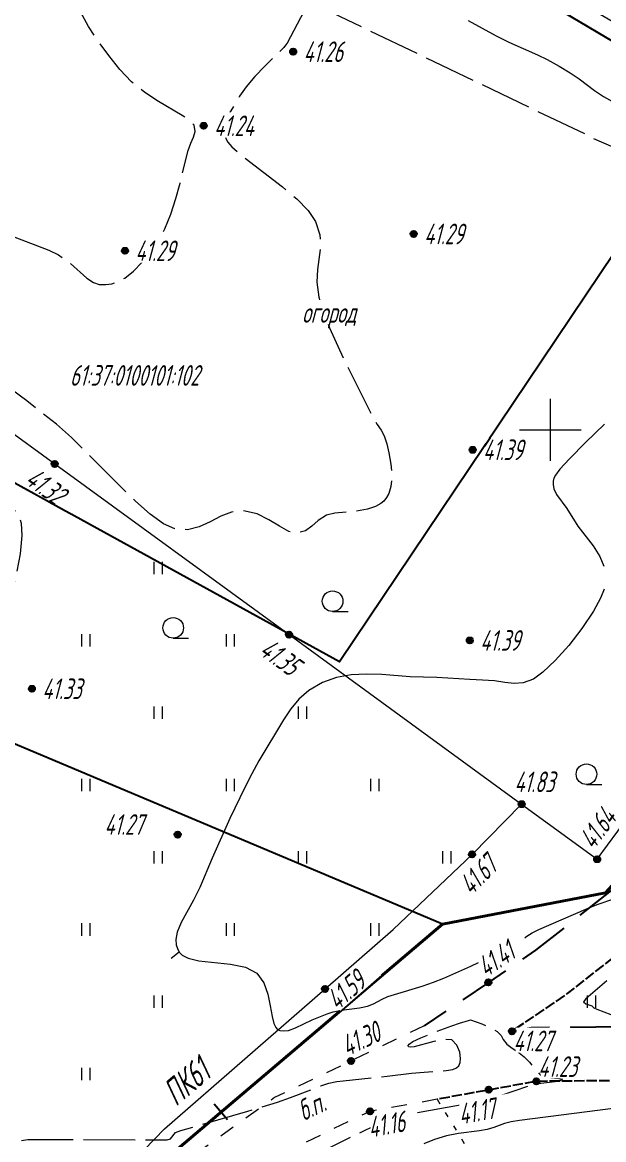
# Model space of a CAD drawing. Extents: x 2208637 to 2213412, y 575334 to 577367.
# Drawn here: x 2211174.4 to 2211202.6, y 576765.6 to 576819.7 of the extents above; entities that cross this region are included whole.
import ezdxf
from ezdxf.enums import TextEntityAlignment as Align

# ---------------------------------------------------------------- set-up
doc = ezdxf.new("R2010")
doc.units = 0
doc.header["$LTSCALE"] = 0.5
for name, pattern in [('2000_366_2', [1.5, 0.5, -1]), ('500_189_3_2', [3, 1.5, -1.5]), ('500_193_1_1', [7, 5, -2]), ('500_193_1_2', [1, 1, 0]), ('500_329_3', [6, 5, -1])]:
    doc.linetypes.add(name, pattern=pattern)
doc.layers.get('0').update_dxf_attribs({"lineweight": 25})
for name, color, linetype, lineweight in [('ИИ_ГОРИЗОНТАЛИ_ОСН', 32, 'Continuous', 15), ('ИИ_ГРАНИЦЫ_ЗЕМЛЕПОЛЬЗОВАТЕЛЕЙ', 7, 'Continuous', 25), ('ИИ_ДОРОГИ_АД', 7, 'Continuous', 25), ('ИИ_КООРДИНАТНАЯ_СЕТКА', 3, 'Continuous', 25), ('ИИ_ОГРАДЫ', 7, 'Continuous', 25), ('ИИ_ОТМЕТКИ', 7, 'Continuous', 25), ('ИИ_ТРАССЫ_КЛС', 5, 'Continuous', 40), ('ИИ_УГОДЬЯ', 7, 'Continuous', 25)]:
    doc.layers.add(name, color=color, linetype=linetype, lineweight=lineweight)
doc.styles.add('D431', font='', dxfattribs={"height": 1})
doc.styles.add('GOST 2.304', font='cs_gost2304.shx', dxfattribs={"width": 0.8, "oblique": 15})
doc.styles.get('D431').set_extended_font_data('D431', italic=True)
doc.linetypes.add('2000_417_2', pattern='A,0,[3,Topography.shx,S=1,R=0,X=0,Y=0],-1.5', length=1.5)
doc.linetypes.add('2000_475_1', pattern='A,3,[1,Topography.shx,S=0.5,R=90,X=0,Y=0],0', length=3)
doc.linetypes.add('2000_485_1', pattern='A,34.5,[1,Topography.shx,S=1.5,R=120,X=0.5,Y=-0.87],-0.01,[1,Topography.shx,S=1.5,R=0,X=-0.25,Y=0.43],0,[3,Topography.shx,S=1,R=0,X=0.5,Y=0],-0.01,[1,Topography.shx,S=1.5,R=60,X=0.5,Y=-0.87],-1,34.5', length=70.02)

# ---------------------------------------------------------------- blocks, each defined once
blk = doc.blocks.new('500_12')
at = {"color": 0, "linetype": 'Continuous', "lineweight": -2, "flags": 128}
for points in [[(0, 3), (0, -3)], [(-3, 0), (3, 0)]]:
    blk.add_lwpolyline(points, dxfattribs=at)
at = {"color": 7, "linetype": 'Continuous', "lineweight": -2, "style": 'D431'}
blk.add_attdef('Вертикальная_подпись', (-0.5, 0.5), '', height=2, rotation=90, dxfattribs=at)
blk.add_attdef('Горизонтальная_подпись', (0.5, 0.5), '', height=2, dxfattribs=at)
blk = doc.blocks.new('500_329_6')
at = {"color": 0, "linetype": 'Continuous', "lineweight": -2}
blk.add_lwpolyline([(0, 0), (1, 0)], dxfattribs=at)
blk = doc.blocks.new('500_401')
at = {"color": 0, "linetype": 'Continuous', "lineweight": -2}
for points in [[(-0.4, 0), (-0.4, 1.2)], [(0.4, 0), (0.4, 1.2)]]:
    blk.add_lwpolyline(points, dxfattribs=at)
blk = doc.blocks.new('500_379')
at = {"color": 0, "linetype": 'Continuous', "lineweight": -2}
blk.add_lwpolyline([(0, -1), (1.5, -1)], dxfattribs=at)
blk.add_circle((0, 0), 1, dxfattribs=at)
blk = doc.blocks.new('500_330_1')
at = {"linetype": 'Continuous', "lineweight": -2}
h = blk.add_hatch(color=0, dxfattribs=at)
h.dxf.hatch_style = 1
edge = h.paths.add_edge_path()
edge.add_arc((0, 0), 0.3, 0, 360)
at = {"color": 0, "linetype": 'Continuous', "lineweight": -2}
blk.add_circle((0, 0), 0.3, dxfattribs=at)
at = {"color": 0, "linetype": 'Continuous', "lineweight": -2, "style": 'GOST 2.304', "flags": 1}
for tag, p in [('Номер', (-1, -1)), ('Номер_рабочей_станции', (-1, -3.5))]:
    blk.add_attdef(tag, text='', height=2, dxfattribs=at).set_placement(p, align=Align.RIGHT)
at = {"color": 0, "linetype": 'Continuous', "lineweight": -2, "style": 'GOST 2.304'}
blk.add_attdef('Высота', (1, -1), '', height=2, dxfattribs=at)
at = {"color": 0, "linetype": 'Continuous', "lineweight": -2, "style": 'GOST 2.304', "flags": 1}
blk.add_attdef('Код', (0, -3.5), '', height=2, dxfattribs=at)
blk = doc.blocks.new('PD7E29FB7921E4EA9B9E6094250D61F')
at = {"color": 0, "linetype": '2000_485_1', "lineweight": -2, "flags": 128}
blk.add_lwpolyline([(2211134.45, 576819.17), (2211144.86, 576833.83), (2211150.75, 576843), (2211154.99, 576846.09), (2211159.93, 576844.44), (2211166.09, 576840.68), (2211208, 576815.87), (2211189.79, 576788.76)], close=True, dxfattribs=at)
at = {"color": 0, "lineweight": -2, "flags": 1}
for tag in ['Адрес (местоположение) участка', 'Дата постановки на учет', 'Тип объекта', 'Статус записи о ЗУ по справочнику', 'Кадастровый номер, обозначение, учетный номер объекта', 'Кадастровый номер квартала', 'Вид разрешенного использования по классификатору', 'Площадь, кв.м', 'Категория земель', 'Вид использования по документу', 'Кадастровая стоимость']:
    blk.add_attdef(tag, (0, 0), '', height=0.2, dxfattribs=at)

msp = doc.modelspace()

# ---------------------------------------------------------------- linework, layer by layer
at = {"layer": 'ИИ_ГОРИЗОНТАЛИ_ОСН', "color": 32, "linetype": '500_329_3', "lineweight": 20, "elevation": 41.25, "flags": 128}
for points in [[(2211169.182, 576812.72), (2211169.69, 576812.159), (2211170.404, 576811.456), (2211171.197, 576810.813), (2211172.022, 576810.281), (2211172.852, 576809.844), (2211173.661, 576809.483), (2211175.7, 576808.693), (2211176.164, 576808.47), (2211176.71, 576808.084), (2211177.533, 576807.334), (2211177.86, 576807.13), (2211178.138, 576807.043), (2211178.461, 576807.027), (2211178.747, 576807.07), (2211179.022, 576807.161), (2211179.375, 576807.347), (2211179.797, 576807.675), (2211180.205, 576808.095), (2211180.604, 576808.593), (2211181, 576809.152), (2211181.322, 576809.734), (2211181.607, 576810.435), (2211181.853, 576811.192), (2211182.06, 576811.942), (2211182.443, 576813.518), (2211182.576, 576813.875), (2211182.708, 576814.169), (2211182.781, 576814.443), (2211182.738, 576814.745), (2211182.553, 576814.955), (2211182.167, 576815.211), (2211181.013, 576815.892), (2211180.353, 576816.333), (2211179.708, 576816.851), (2211179.132, 576817.454), (2211178.604, 576818.123), (2211178.086, 576818.821), (2211177.618, 576819.533), (2211177.234, 576820.241), (2211176.973, 576820.928), (2211176.877, 576821.451), (2211176.883, 576821.822), (2211176.928, 576822.057), (2211177.012, 576822.279), (2211177.142, 576822.484), (2211177.415, 576822.755), (2211177.893, 576823.059), (2211178.608, 576823.359), (2211179.364, 576823.589), (2211180.628, 576823.916), (2211180.948, 576824.051), (2211181.218, 576824.265), (2211181.431, 576824.461), (2211181.584, 576824.683), (2211181.672, 576824.972), (2211181.658, 576825.186), (2211181.572, 576825.421), (2211181.165, 576826.212), (2211181.053, 576826.677), (2211181.145, 576827.091), (2211181.511, 576827.75), (2211181.504, 576828.08), (2211181.269, 576828.334), (2211180.816, 576828.609), (2211180.251, 576828.887), (2211179.189, 576829.36), (2211178.899, 576829.515), (2211178.661, 576829.726), (2211178.491, 576829.919), (2211178.253, 576830.131), (2211178.006, 576830.286), (2211177.425, 576830.578), (2211177.074, 576830.785), (2211176.711, 576831.07), (2211176.495, 576831.271)], [(2211230.237, 576793.471), (2211229.539, 576794.436), (2211229, 576795.255), (2211228.719, 576795.596), (2211228.363, 576795.9), (2211227.885, 576796.175), (2211227.306, 576796.337), (2211226.47, 576796.438), (2211225.479, 576796.491), (2211224.436, 576796.506), (2211223.441, 576796.498), (2211221.766, 576796.451), (2211221.645, 576796.465), (2211221.537, 576796.5), (2211221.345, 576796.863), (2211221.155, 576797.089), (2211220.89, 576797.205), (2211220.159, 576797.399), (2211219.928, 576797.539), (2211219.844, 576797.762), (2211219.868, 576798.299), (2211219.825, 576798.834), (2211219.783, 576799.146), (2211219.7, 576799.504), (2211219.559, 576799.882), (2211218.886, 576801.461), (2211216.987, 576805.766), (2211216.8, 576806.289), (2211216.572, 576807.135), (2211216.393, 576807.518), (2211216.078, 576807.914), (2211215.646, 576808.193), (2211214.783, 576808.63), (2211213.585, 576809.187), (2211212.149, 576809.827), (2211208.952, 576811.204), (2211203.569, 576813.458), (2211202.116, 576814.089), (2211201.998, 576814.167), (2211189.803, 576820.012), (2211189.454, 576820.181), (2211188.897, 576820.49), (2211188.533, 576820.61), (2211188.308, 576820.612), (2211188.154, 576820.4), (2211187.895, 576819.946), (2211187.249, 576818.729), (2211187.168, 576818.619), (2211187.08, 576818.513), (2211186.16, 576817.607), (2211185.686, 576817.107), (2211185.254, 576816.604), (2211184.937, 576816.156), (2211184.443, 576815.318), (2211184.284, 576814.944), (2211184.222, 576814.637), (2211184.223, 576814.392), (2211184.249, 576814.218), (2211184.291, 576814.066), (2211184.368, 576813.934), (2211184.563, 576813.708), (2211184.946, 576813.36), (2211187.024, 576811.759), (2211187.709, 576811.183), (2211188.268, 576810.618), (2211188.627, 576810.084), (2211188.832, 576809.447), (2211188.865, 576808.873), (2211188.717, 576807.76), (2211188.685, 576807.14), (2211188.781, 576806.425), (2211188.988, 576805.753), (2211189.307, 576804.942), (2211189.7, 576804.055), (2211190.127, 576803.152), (2211191.407, 576800.61), (2211191.611, 576800.25), (2211191.796, 576799.978), (2211191.954, 576799.699), (2211192.077, 576799.324), (2211192.18, 576798.882), (2211192.28, 576798.327), (2211192.322, 576797.723), (2211192.273, 576797.247), (2211192.169, 576796.915), (2211192.061, 576796.713), (2211191.931, 576796.548), (2211191.787, 576796.423), (2211191.534, 576796.278), (2211191.142, 576796.151), (2211190.605, 576796.065), (2211189.561, 576795.965), (2211189.159, 576795.862), (2211188.745, 576795.612), (2211188.441, 576795.34), (2211188.141, 576795.112), (2211187.735, 576794.995), (2211187.324, 576795.079), (2211186.873, 576795.328), (2211186.365, 576795.642), (2211185.787, 576795.922), (2211185.123, 576796.069), (2211184.556, 576796.011), (2211184.026, 576795.809), (2211183.508, 576795.546), (2211182.981, 576795.303), (2211182.419, 576795.16), (2211181.801, 576795.198), (2211181.255, 576795.442), (2211180.614, 576795.907), (2211179.9, 576796.538), (2211179.138, 576797.279), (2211177.558, 576798.877), (2211176.788, 576799.625), (2211176.061, 576800.266), (2211174.635, 576801.394), (2211171.742, 576803.524), (2211171.119, 576804.063), (2211170.152, 576805.106), (2211169.701, 576805.514), (2211169.308, 576805.741), (2211168.975, 576805.838), (2211168.598, 576805.86), (2211168.462, 576805.846), (2211168.182, 576805.773), (2211167.749, 576805.568), (2211167.17, 576805.161), (2211166.496, 576804.526), (2211165.937, 576803.872), (2211165.619, 576803.421), (2211165.478, 576803.168), (2211165.439, 576803.056), (2211165.45, 576802.979), (2211165.503, 576802.916), (2211165.641, 576802.855), (2211166.262, 576802.721), (2211166.573, 576802.529), (2211166.754, 576802.235), (2211166.993, 576801.718), (2211167.256, 576801.045), (2211167.511, 576800.282), (2211167.725, 576799.498), (2211167.866, 576798.758), (2211167.9, 576798.131), (2211167.78, 576797.495), (2211167.535, 576796.886), (2211167.236, 576796.334), (2211166.779, 576795.574), (2211166.707, 576795.411), (2211166.694, 576795.333), (2211166.723, 576795.257), (2211166.787, 576795.182), (2211166.921, 576795.109), (2211167.5, 576794.952), (2211168.088, 576794.678), (2211168.443, 576794.556), (2211168.861, 576794.502), (2211169.287, 576794.631), (2211170.843, 576795.383), (2211171.779, 576795.806), (2211172.692, 576796.127), (2211173.341, 576796.245), (2211173.746, 576796.218), (2211173.967, 576796.133), (2211174.06, 576796.068), (2211174.131, 576795.997), (2211174.245, 576795.82), (2211174.353, 576795.471), (2211174.393, 576794.879), (2211174.311, 576793.999), (2211174.129, 576793.041), (2211173.895, 576792.09), (2211173.462, 576790.552), (2211173.36, 576790.134), (2211173.242, 576789.355), (2211172.995, 576788.213), (2211172.808, 576787.062), (2211172.645, 576786.378), (2211172.406, 576785.683), (2211172.065, 576785.021), (2211171.599, 576784.437), (2211171.043, 576783.996), (2211170.254, 576783.518), (2211169.299, 576783.034), (2211168.242, 576782.576), (2211167.151, 576782.176), (2211166.092, 576781.865), (2211165.13, 576781.675), (2211164.474, 576781.631), (2211164.072, 576781.672), (2211163.854, 576781.739), (2211163.762, 576781.784), (2211163.656, 576781.856), (2211163.474, 576782.042), (2211163.27, 576782.413), (2211163.103, 576783.041), (2211163.016, 576783.956), (2211162.999, 576785.772), (2211162.958, 576786.328), (2211162.884, 576786.625), (2211162.805, 576786.751), (2211162.678, 576786.827), (2211162.504, 576786.863), (2211162.207, 576786.837), (2211161.771, 576786.695), (2211161.225, 576786.425), (2211160.755, 576786.162), (2211160.446, 576786.021), (2211160.173, 576785.986), (2211159.951, 576785.983), (2211159.677, 576785.953), (2211157.651, 576785.501), (2211156.617, 576785.237), (2211155.623, 576784.951), (2211154.801, 576784.66), (2211154.282, 576784.385), (2211153.873, 576784.023), (2211153.553, 576783.654), (2211153.324, 576783.259), (2211153.189, 576782.816), (2211153.15, 576782.308), (2211153.286, 576781.809), (2211153.629, 576781.145), (2211154.098, 576780.396), (2211155.462, 576778.409), (2211155.637, 576778.092), (2211155.681, 576777.821), (2211155.644, 576777.369), (2211155.665, 576777.088), (2211155.758, 576776.517), (2211155.848, 576776.28), (2211156.027, 576776.067), (2211156.276, 576775.948), (2211156.683, 576775.854), (2211158.524, 576775.59), (2211159.868, 576775.355), (2211163.557, 576774.8), (2211165.068, 576774.55), (2211166.564, 576774.274), (2211167.95, 576773.974), (2211169.133, 576773.654), (2211169.87, 576773.385), (2211170.27, 576773.178), (2211170.452, 576773.038), (2211170.587, 576772.863), (2211170.698, 576772.644), (2211170.794, 576772.288), (2211170.812, 576771.775), (2211170.71, 576771.096), (2211170.358, 576769.733), (2211170.248, 576769.114), (2211170.275, 576768.581), (2211170.479, 576767.958), (2211170.741, 576767.425), (2211171.043, 576766.971), (2211171.363, 576766.585), (2211171.684, 576766.256), (2211172.047, 576765.93), (2211172.382, 576765.698), (2211172.738, 576765.537), (2211173.162, 576765.427), (2211173.569, 576765.401), (2211173.901, 576765.464), (2211174.241, 576765.558), (2211174.672, 576765.624), (2211175.915, 576765.638), (2211181.435, 576765.611), (2211181.588, 576765.655), (2211181.835, 576765.968), (2211182.095, 576766.06), (2211185.343, 576767), (2211186.787, 576767.437), (2211187.414, 576767.659), (2211188.882, 576768.234), (2211189.267, 576768.352), (2211189.657, 576768.436), (2211189.966, 576768.478), (2211192.1, 576768.698), (2211193.273, 576768.836), (2211193.882, 576768.894), (2211194.959, 576768.966), (2211195.276, 576769.024), (2211195.451, 576769.093), (2211195.563, 576769.192), (2211195.632, 576769.36), (2211195.653, 576769.561), (2211195.612, 576769.853), (2211195.466, 576770.198), (2211195.233, 576770.449), (2211194.882, 576770.486), (2211194.353, 576770.375), (2211193.405, 576770.119), (2211193.205, 576770.099), (2211193.13, 576770.121), (2211193.114, 576770.177), (2211193.164, 576770.249), (2211193.344, 576770.374), (2211193.726, 576770.561), (2211194.313, 576770.798), (2211195.231, 576771.133), (2211195.593, 576771.259), (2211196.04, 576771.388), (2211196.129, 576771.43), (2211196.686, 576771.225), (2211197.118, 576771.041), (2211197.429, 576770.866), (2211197.612, 576770.668), (2211197.724, 576770.469), (2211197.895, 576770.25), (2211198.081, 576770.097), (2211198.499, 576769.83), (2211198.741, 576769.636), (2211198.997, 576769.373), (2211199.543, 576768.729), (2211199.677, 576768.668), (2211199.826, 576768.635), (2211200.422, 576768.589), (2211200.6, 576768.545), (2211200.48, 576768.474), (2211200.23, 576768.417), (2211199.541, 576768.343), (2211199.223, 576768.287), (2211198.919, 576768.2), (2211197.575, 576767.738), (2211197.002, 576767.575), (2211195.633, 576767.293), (2211192.995, 576766.818), (2211192.082, 576766.636), (2211191.881, 576766.544), (2211191.539, 576766.329), (2211189.395, 576765.28), (2211188.668, 576764.895), (2211188.031, 576764.523), (2211187.568, 576764.198), (2211187.167, 576763.815), (2211186.889, 576763.464), (2211186.409, 576762.729), (2211186.058, 576762.281), (2211185.658, 576761.847), (2211183.181, 576759.329), (2211182.656, 576758.766), (2211182.292, 576758.335), (2211181.967, 576757.882), (2211181.708, 576757.48), (2211181.496, 576757.106), (2211181.312, 576756.737), (2211180.913, 576755.857), (2211180.728, 576755.407), (2211180.617, 576755.032), (2211180.615, 576754.765), (2211180.76, 576754.575), (2211180.988, 576754.462), (2211181.256, 576754.305), (2211182.907, 576752.67), (2211183.497, 576752.126), (2211184.065, 576751.653), (2211184.564, 576751.311), (2211185.227, 576751.006), (2211185.903, 576750.791), (2211186.515, 576750.647), (2211187.228, 576750.504), (2211187.478, 576750.358), (2211187.621, 576750.313)]]:
    msp.add_lwpolyline(points, dxfattribs=at)
at = {"layer": 'ИИ_ГОРИЗОНТАЛИ_ОСН', "flags": 128}
for points, elevation in [([(2211196.027, 576819.821), (2211197.383, 576819.074), (2211197.983, 576818.777), (2211199.375, 576818.157), (2211199.856, 576817.923), (2211200.424, 576817.616), (2211200.971, 576817.284), (2211201.402, 576816.988), (2211202.147, 576816.434), (2211202.581, 576816.144), (2211203.134, 576815.825)], 41), ([(2211202.63, 576800.268), (2211201.703, 576799.384), (2211200.925, 576798.6), (2211200.467, 576798.09), (2211200.247, 576797.799), (2211200.169, 576797.656), (2211200.142, 576797.515), (2211200.139, 576797.355), (2211200.18, 576797.137), (2211200.304, 576796.871), (2211200.805, 576796.189), (2211201.343, 576795.331), (2211202.073, 576794.387), (2211202.404, 576793.855), (2211202.596, 576793.396)], 41.5), ([(2211202.605, 576792.275), (2211202.436, 576791.847), (2211202.096, 576791.216), (2211201.536, 576790.38), (2211200.894, 576789.561), (2211200.24, 576788.83), (2211199.645, 576788.262), (2211199.181, 576787.927), (2211198.692, 576787.747), (2211198.248, 576787.71), (2211197.8, 576787.759), (2211197.302, 576787.835), (2211196.707, 576787.879), (2211196.108, 576787.899), (2211194.497, 576788.005), (2211193.211, 576788.039), (2211191.831, 576788.144), (2211191.092, 576788.167), (2211190.351, 576788.129), (2211189.632, 576788.002), (2211188.956, 576787.754), (2211188.302, 576787.372), (2211187.81, 576786.956), (2211187.419, 576786.49), (2211187.071, 576785.959), (2211185.867, 576783.972), (2211185.419, 576783.129), (2211184.947, 576782.176), (2211184.473, 576781.171), (2211183.611, 576779.249), (2211183.013, 576777.84), (2211182.716, 576777.215), (2211182.116, 576776.146), (2211181.915, 576775.674), (2211181.849, 576775.314), (2211181.871, 576775.05), (2211181.926, 576774.874), (2211182.019, 576774.704), (2211182.161, 576774.564), (2211182.455, 576774.41), (2211182.965, 576774.284), (2211184.505, 576774.121), (2211185.223, 576773.974), (2211185.77, 576773.679), (2211186.111, 576773.219), (2211186.312, 576772.674), (2211186.428, 576772.109), (2211186.515, 576771.588), (2211186.6, 576771.249), (2211186.691, 576771.061), (2211186.771, 576770.975), (2211186.895, 576770.914), (2211187.055, 576770.886), (2211187.307, 576770.913), (2211187.654, 576771.039), (2211188.459, 576771.432), (2211189.191, 576771.72), (2211189.484, 576771.81), (2211189.876, 576771.886), (2211190.761, 576772.004), (2211191.148, 576772.091), (2211191.432, 576772.198), (2211191.854, 576772.425), (2211192.133, 576772.55), (2211192.443, 576772.654), (2211193.787, 576773.048), (2211194.341, 576773.245), (2211194.837, 576773.447), (2211196.148, 576774.028), (2211197.945, 576774.877), (2211198.24, 576775.03), (2211198.493, 576775.191), (2211198.866, 576775.478), (2211199.12, 576775.637), (2211199.451, 576775.803), (2211201.726, 576776.788), (2211202.271, 576777.004), (2211203.122, 576777.298)], 41.5), ([(2211202.747, 576773.311), (2211201.715, 576772.442), (2211201.615, 576772.302), (2211201.722, 576772.206), (2211202.018, 576772.107), (2211202.104, 576772.01), (2211202.261, 576771.944), (2211203.274, 576771.554)], 41.5), ([(2211210.359, 576768.069), (2211198.509, 576766.555), (2211198.102, 576766.492), (2211197.774, 576766.404), (2211197.272, 576766.219), (2211196.945, 576766.121), (2211196.572, 576766.054), (2211195.557, 576765.921), (2211194.975, 576765.808), (2211194.382, 576765.632), (2211193.872, 576765.417)], 41.5)]:
    msp.add_lwpolyline(points, dxfattribs=dict(at, elevation=elevation))
at = {"layer": 'ИИ_ДОРОГИ_АД', "color": 7, "linetype": '500_193_1_1', "flags": 128}
for points in [[(2211226.051, 576812.859), (2211223.739, 576806.848), (2211222.4, 576803.402), (2211220.337, 576798.933), (2211215.444, 576792.312), (2211210.736, 576786.205), (2211206.54, 576781.082), (2211203.684, 576778.26), (2211203.607, 576778.2), (2211199.289, 576774.795), (2211196.998, 576773.239), (2211193.892, 576771.13)], [(2211224.088, 576767.744), (2211224.033, 576767.764), (2211218.847, 576769.306), (2211211.432, 576770.687), (2211205.354, 576771.105), (2211199.075, 576771.041), (2211198.142, 576770.873)]]:
    msp.add_lwpolyline(points, dxfattribs=at)
at = {"layer": 'ИИ_ДОРОГИ_АД', "color": 7, "linetype": '500_193_1_2', "flags": 128}
for points in [[(2211224.088, 576767.744), (2211223.985, 576767.916), (2211221.324, 576772.628), (2211219.568, 576777.421), (2211218.529, 576786.966), (2211218.528, 576786.978), (2211218.777, 576792.447), (2211217.519, 576790.745), (2211212.771, 576784.587), (2211208.464, 576779.329), (2211205.408, 576776.309), (2211200.826, 576772.696), (2211198.142, 576770.873)], [(2211236.205, 576743.379), (2211236.916, 576744.168), (2211237.177, 576744.885), (2211237.042, 576745.856), (2211234.356, 576750.18), (2211231.7, 576754.809), (2211229.513, 576758.621), (2211226.189, 576764.21), (2211223.216, 576765.294), (2211218.237, 576766.775), (2211211.104, 576768.103), (2211205.278, 576768.504), (2211199.32, 576768.443), (2211194.524, 576767.579)]]:
    msp.add_lwpolyline(points, dxfattribs=at)
at = {"layer": 'ИИ_ДОРОГИ_АД', "color": 7, "linetype": '500_189_3_2', "lineweight": 20, "flags": 128}
for points in [[(2211193.892, 576771.13), (2211190.344, 576769.434), (2211186.63, 576767.657), (2211182.626, 576764.794), (2211178.829, 576761.486), (2211176.436, 576758.933), (2211172.571, 576754.304), (2211171.268, 576752.743), (2211165.461, 576745.292), (2211161.038, 576738.592), (2211158.324, 576734.286), (2211151.502, 576722.95), (2211147.656, 576715.458), (2211146.784, 576713.605), (2211144.187, 576708.084), (2211141.288, 576701.815), (2211137.312, 576693.262), (2211135.571, 576689.448), (2211135.04, 576688.285), (2211132.287, 576681.818), (2211130.913, 576678.432), (2211129.619, 576675.245), (2211126.413, 576667.234), (2211125.97, 576666.212), (2211122.849, 576659.02), (2211121.059, 576654.569), (2211119.322, 576650.247), (2211115.964, 576642.444), (2211115.369, 576641.061), (2211111.801, 576633.285), (2211110.461, 576630.122), (2211108.149, 576624.667), (2211105.833, 576619.213), (2211105.325, 576617.463), (2211104.5, 576614.621), (2211104.151, 576611.696), (2211104.773, 576605.153), (2211106.181, 576598.965), (2211107.215, 576594.632), (2211108.091, 576590.818), (2211108.029, 576585.799), (2211107.135, 576580.371), (2211105.122, 576571.027), (2211104.754, 576569.305), (2211103.363, 576562.809), (2211101.98, 576556.561), (2211100.596, 576543.976), (2211100.266, 576534.023), (2211101.072, 576528.249), (2211102.109, 576523.983), (2211103.664, 576517.58), (2211105.5, 576511.012), (2211106.881, 576504.484), (2211107.979, 576498.193), (2211108.58, 576489.691), (2211110.159, 576482.854), (2211110.896, 576478.47), (2211111.303, 576473.301), (2211110.974, 576465.006), (2211110.788, 576463.137), (2211110.219, 576457.409), (2211110.176, 576452.453), (2211110.203, 576449.389), (2211110.218, 576447.707), (2211110.425, 576441.688), (2211110.13, 576437.721), (2211107.746, 576434.722), (2211106.582, 576433.765), (2211105.312, 576433.264), (2211102.939, 576432.903)], [(2211194.524, 576767.579), (2211191.265, 576766.992), (2211187.957, 576765.41), (2211184.24, 576762.752), (2211180.636, 576759.612), (2211178.384, 576757.209), (2211174.646, 576752.732), (2211173.292, 576751.111), (2211167.575, 576743.774), (2211163.223, 576737.183), (2211160.538, 576732.922), (2211153.775, 576721.685), (2211149.989, 576714.31), (2211149.115, 576712.452), (2211146.543, 576706.985), (2211143.646, 576700.721), (2211143.47, 576700.341), (2211139.674, 576692.175), (2211137.837, 576688.15), (2211137.419, 576687.236), (2211134.688, 576680.82), (2211133.347, 576677.516), (2211132.031, 576674.273), (2211128.813, 576666.233), (2211128.41, 576665.305), (2211125.248, 576658.018), (2211121.723, 576649.248), (2211118.281, 576641.25), (2211117.745, 576640.005), (2211114.18, 576632.236), (2211112.788, 576628.95), (2211110.543, 576623.652), (2211108.287, 576618.339), (2211107.752, 576616.497), (2211107.056, 576614.101), (2211106.765, 576611.665), (2211107.345, 576605.566), (2211108.713, 576599.555), (2211109.747, 576595.224), (2211110.695, 576591.097), (2211110.627, 576585.57), (2211109.69, 576579.885), (2211107.664, 576570.481), (2211105.904, 576562.256), (2211104.549, 576556.137), (2211103.191, 576543.79), (2211102.872, 576534.161), (2211103.629, 576528.737), (2211104.566, 576524.883), (2211106.18, 576518.237), (2211108.027, 576511.632), (2211109.434, 576504.977), (2211110.564, 576498.509), (2211111.159, 576490.078), (2211112.71, 576483.362), (2211113.479, 576478.788), (2211113.908, 576473.352), (2211113.569, 576464.826), (2211113.377, 576462.894), (2211112.817, 576457.269), (2211112.776, 576452.454), (2211112.804, 576449.31), (2211112.818, 576447.763), (2211113.028, 576441.636), (2211112.726, 576437.58), (2211112.649, 576436.545), (2211112.483, 576430.084), (2211112.651, 576424.944), (2211112.574, 576420.962)]]:
    msp.add_lwpolyline(points, dxfattribs=at)
at = {"layer": 'ИИ_ОГРАДЫ', "linetype": '2000_475_1', "lineweight": 20, "flags": 128}
for points in [[(2211162.622, 576808.075), (2211168.265, 576803.967), (2211175.984, 576798.346), (2211187.337, 576790.079), (2211198.61, 576781.87), (2211202.273, 576779.203), (2211205.78, 576783.95), (2211213.97, 576795.91), (2211217.167, 576801.007), (2211219.283, 576803.789), (2211220.81, 576806.45), (2211220.79, 576809.08), (2211215.99, 576812.01), (2211210.26, 576815.345), (2211206.96, 576817.52), (2211203.574, 576819.431), (2211198.15, 576822.61), (2211192.726, 576825.789), (2211186.43, 576829.23), (2211182.45, 576831.68), (2211176.847, 576834.872)], [(2211172.6, 576759.955), (2211178.841, 576763.608), (2211181.31, 576766.14), (2211189.082, 576772.92), (2211192.393, 576775.808), (2211196.21, 576779.44), (2211198.61, 576781.87)]]:
    msp.add_lwpolyline(points, dxfattribs=at)
at = {"layer": 'ИИ_ТРАССЫ_КЛС', "lineweight": 25}
msp.add_line((2211184.354, 576766.577), (2211183.708, 576767.34), dxfattribs=at)
at = {"layer": 'ИИ_ТРАССЫ_КЛС', "flags": 128}
msp.add_lwpolyline([(2211233.604, 576871.99), (2211229.714, 576825.179), (2211222.268, 576806.065), (2211215.123, 576793.842), (2211206.075, 576781.299), (2211202.671, 576777.573), (2211194.772, 576776.058), (2211171.669, 576756.486), (2211163.733, 576745.007), (2211155.529, 576731.079), (2211148.193, 576717.191), (2211140.533, 576701.223)], dxfattribs=at)
at = {"layer": 'ИИ_ТРАССЫ_КЛС', "lineweight": 25, "flags": 128}
msp.add_lwpolyline([(2211194.772, 576776.058), (2211133.049, 576802.032), (2211123.717, 576802.032)], dxfattribs=at)
at = {"layer": 'ИИ_УГОДЬЯ', "linetype": '2000_366_2', "lineweight": 20, "flags": 128}
msp.add_lwpolyline([(2211194.524, 576767.579), (2211195.912, 576765.29), (2211196.883, 576764.54), (2211198.826, 576764.275), (2211202.271, 576765.069), (2211205.362, 576765.245), (2211206.51, 576764.363), (2211207.305, 576762.51), (2211207.481, 576760.04), (2211206.775, 576758.231), (2211204.169, 576756.555), (2211200.195, 576754.702), (2211195.136, 576755.047), (2211193.18, 576754.633), (2211192.869, 576752.854), (2211194.383, 576750.184), (2211195.407, 576748.226), (2211196.095, 576744.266), (2211195.952, 576739.07), (2211194.805, 576738.61), (2211191.975, 576739.238), (2211188.202, 576737.892), (2211186.854, 576736.5), (2211186.629, 576733.673), (2211187.843, 576731.774), (2211185.368, 576727.254), (2211185.585, 576724.298), (2211188.327, 576719.54), (2211191.863, 576714.782), (2211193.45, 576712.547), (2211195.225, 576709.623)], dxfattribs=at)

# ---------------------------------------------------------------- block references
at = {"layer": 'ИИ_ГОРИЗОНТАЛИ_ОСН', "xscale": 0.5, "yscale": 0.5, "zscale": 0.5, "rotation": 216.9855825700751}
msp.add_blockref('500_329_6', (2211182.019, 576774.704, 41.5), dxfattribs=at)
at = {"layer": 'ИИ_КООРДИНАТНАЯ_СЕТКА', "color": 3, "lineweight": 20, "xscale": 0.5, "yscale": 0.5, "zscale": 0.5}
msp.add_blockref('500_12', (2211200, 576800), dxfattribs=at)
at = {"layer": 'ИИ_УГОДЬЯ', "lineweight": 20, "xscale": 0.5, "yscale": 0.5, "zscale": 0.5}
for name, p in [('500_401', (2211181, 576793)), ('500_379', (2211189.449, 576791.698)), ('500_379', (2211181.724, 576790.407)), ('500_401', (2211177.5, 576789.5)), ('500_401', (2211184.5, 576789.5)), ('500_401', (2211181, 576786)), ('500_401', (2211188, 576786)), ('500_379', (2211201.754, 576783.32)), ('500_401', (2211177.5, 576782.5)), ('500_401', (2211184.5, 576782.5)), ('500_401', (2211191.5, 576782.5)), ('500_401', (2211181, 576779)), ('500_401', (2211188, 576779)), ('500_401', (2211195, 576779)), ('500_401', (2211177.5, 576775.5)), ('500_401', (2211184.5, 576775.5)), ('500_401', (2211191.5, 576775.5)), ('500_401', (2211181, 576772)), ('500_401', (2211202, 576772)), ('500_401', (2211177.5, 576768.5))]:
    msp.add_blockref(name, p, dxfattribs=at)

# ---------------------------------------------------------------- next in the draw order: wipeouts: each hides what was drawn before it
at = {"lineweight": 0}
for points, layer in [([(2211176.766, 576802.062), (2211185.198, 576802.062), (2211185.198, 576803.279), (2211176.766, 576803.279)], 'ИИ_ГРАНИЦЫ_ЗЕМЛЕПОЛЬЗОВАТЕЛЕЙ'), ([(2211188.127, 576766.468), (2211189.522, 576767.135), (2211189.03, 576768.164), (2211187.635, 576767.496)], 'ИИ_ДОРОГИ_АД'), ([(2211188.156, 576817.737), (2211190.697, 576817.737), (2211190.697, 576818.954), (2211188.156, 576818.954)], 'ИИ_ОТМЕТКИ'), ([(2211183.817, 576814.15), (2211186.297, 576814.15), (2211186.297, 576815.367), (2211183.817, 576815.367)], 'ИИ_ОТМЕТКИ'), ([(2211193.999, 576808.912), (2211196.62, 576808.912), (2211196.62, 576810.13), (2211193.999, 576810.13)], 'ИИ_ОТМЕТКИ'), ([(2211180.002, 576808.098), (2211182.623, 576808.098), (2211182.623, 576809.315), (2211180.002, 576809.315)], 'ИИ_ОТМЕТКИ'), ([(2211196.853, 576798.459), (2211199.474, 576798.459), (2211199.474, 576799.599), (2211196.853, 576799.599)], 'ИИ_ОТМЕТКИ'), ([(2211174.527, 576797.304), (2211176.665, 576795.747), (2211177.382, 576796.731), (2211175.244, 576798.288)], 'ИИ_ОТМЕТКИ'), ([(2211196.717, 576789.228), (2211199.338, 576789.228), (2211199.338, 576790.368), (2211196.717, 576790.368)], 'ИИ_ОТМЕТКИ'), ([(2211185.88, 576789.037), (2211187.999, 576787.494), (2211188.67, 576788.415), (2211186.552, 576789.958)], 'ИИ_ОТМЕТКИ'), ([(2211175.492, 576786.887), (2211178.113, 576786.887), (2211178.113, 576788.027), (2211175.492, 576788.027)], 'ИИ_ОТМЕТКИ'), ([(2211198.375, 576782.38), (2211200.996, 576782.38), (2211200.996, 576783.52), (2211198.375, 576783.52)], 'ИИ_ОТМЕТКИ'), ([(2211202.231, 576779.663), (2211203.705, 576781.658), (2211202.741, 576782.37), (2211201.268, 576780.375)], 'ИИ_ОТМЕТКИ'), ([(2211178.504, 576780.315), (2211181.145, 576780.315), (2211181.145, 576781.532), (2211178.504, 576781.532)], 'ИИ_ОТМЕТКИ'), ([(2211196.311, 576777.442), (2211198.166, 576779.321), (2211197.314, 576780.163), (2211195.458, 576778.284)], 'ИИ_ОТМЕТКИ'), ([(2211197.023, 576773.46), (2211199.108, 576774.876), (2211198.468, 576775.819), (2211196.382, 576774.403)], 'ИИ_ОТМЕТКИ'), ([(2211189.817, 576771.864), (2211191.792, 576773.587), (2211191.042, 576774.446), (2211189.067, 576772.724)], 'ИИ_ОТМЕТКИ'), ([(2211199.527, 576768.59), (2211202.148, 576768.59), (2211202.148, 576769.807), (2211199.527, 576769.807)], 'ИИ_ОТМЕТКИ'), ([(2211195.771, 576766.302), (2211198.193, 576766.738), (2211197.991, 576767.86), (2211195.569, 576767.424)], 'ИИ_ОТМЕТКИ'), ([(2211191.387, 576765.664), (2211193.711, 576766.082), (2211193.498, 576767.261), (2211191.175, 576766.843)], 'ИИ_ОТМЕТКИ'), ([(2211181.968, 576767.172), (2211184.417, 576769.247), (2211183.449, 576770.39), (2211181, 576768.315)], 'ИИ_ТРАССЫ_КЛС'), ([(2211188.023, 576805.109), (2211191.704, 576805.109), (2211191.704, 576806.28), (2211188.023, 576806.28)], 'ИИ_УГОДЬЯ')]:
    msp.add_wipeout(points, dxfattribs=at).dxf.layer = layer

# ---------------------------------------------------------------- next in the draw order: block references
at = {"layer": 'ИИ_ГРАНИЦЫ_ЗЕМЛЕПОЛЬЗОВАТЕЛЕЙ'}
ref = msp.add_blockref('PD7E29FB7921E4EA9B9E6094250D61F', (0, 0), dxfattribs=at)
ref.add_attrib('Кадастровый номер, обозначение, учетный номер объекта', '61:37:0100101:102', (2211176.716, 576802.132), dxfattribs={"layer": '0', "color": 0, "lineweight": -2, "height": 1, "style": 'GOST 2.304', "oblique": 15, "width": 0.8})
at = {"layer": 'ИИ_ОТМЕТКИ'}
ref = msp.add_blockref('500_330_1', (2211187.539, 576818.307, 41.265), dxfattribs=dict(at, xscale=0.5, yscale=0.5, zscale=0.5))
ref.add_attrib('Высота', '41.26', (2211188.039, 576817.807, -27.51), dxfattribs={"layer": '0', "color": 0, "linetype": 'Continuous', "lineweight": -2, "height": 1, "style": 'GOST 2.304', "oblique": 15, "width": 0.8})
ref = msp.add_blockref('500_330_1', (2211183.2, 576814.72, 41.24), dxfattribs=dict(at, xscale=0.5, yscale=0.5, zscale=0.5))
ref.add_attrib('Высота', '41.24', (2211183.7, 576814.22, -28.286), dxfattribs={"layer": '0', "color": 0, "linetype": 'Continuous', "lineweight": -2, "height": 1, "style": 'GOST 2.304', "oblique": 15, "width": 0.8})
ref = msp.add_blockref('500_330_1', (2211193.382, 576809.482, 41.294), dxfattribs=dict(at, xscale=0.5, yscale=0.5, zscale=0.5))
ref.add_attrib('Высота', '41.29', (2211193.882, 576808.982, -27.529), dxfattribs={"layer": '0', "color": 0, "linetype": 'Continuous', "lineweight": -2, "height": 1, "style": 'GOST 2.304', "oblique": 15, "width": 0.8})
ref = msp.add_blockref('500_330_1', (2211179.385, 576808.668, 41.29), dxfattribs=dict(at, xscale=0.5, yscale=0.5, zscale=0.5))
ref.add_attrib('Высота', '41.29', (2211179.885, 576808.168, -27.527), dxfattribs={"layer": '0', "color": 0, "linetype": 'Continuous', "lineweight": -2, "height": 1, "style": 'GOST 2.304', "oblique": 15, "width": 0.8})
ref = msp.add_blockref('500_330_1', (2211196.236, 576799.029, 41.39), dxfattribs=dict(at, xscale=0.5, yscale=0.5, zscale=0.5))
ref.add_attrib('Высота', '41.39', (2211196.736, 576798.529, -27.593), dxfattribs={"layer": '0', "color": 0, "linetype": 'Continuous', "lineweight": -2, "height": 1, "style": 'GOST 2.304', "oblique": 15, "width": 0.8})
ref = msp.add_blockref('500_330_1', (2211175.984, 576798.346, 41.321), dxfattribs=dict(at, xscale=0.5, yscale=0.5, zscale=0.5, rotation=323.939007691665))
ref.add_attrib('Высота', '41.32', (2211174.474, 576797.429, -68.876), dxfattribs={"layer": '0', "color": 0, "linetype": 'Continuous', "lineweight": -2, "height": 1, "rotation": 323.939, "style": 'GOST 2.304', "oblique": 15, "width": 0.8})
ref = msp.add_blockref('500_330_1', (2211187.337, 576790.079, 41.347), dxfattribs=dict(at, xscale=0.5, yscale=0.5, zscale=0.5, rotation=323.939007691665))
ref.add_attrib('Высота', '41.35', (2211185.827, 576789.162, -68.893), dxfattribs={"layer": '0', "color": 0, "linetype": 'Continuous', "lineweight": -2, "height": 1, "rotation": 323.939, "style": 'GOST 2.304', "oblique": 15, "width": 0.8})
ref = msp.add_blockref('500_330_1', (2211196.1, 576789.798, 41.395), dxfattribs=dict(at, xscale=0.5, yscale=0.5, zscale=0.5))
ref.add_attrib('Высота', '41.39', (2211196.6, 576789.298, -27.596), dxfattribs={"layer": '0', "color": 0, "linetype": 'Continuous', "lineweight": -2, "height": 1, "style": 'GOST 2.304', "oblique": 15, "width": 0.8})
ref = msp.add_blockref('500_330_1', (2211174.875, 576787.457, 41.329), dxfattribs=dict(at, xscale=0.5, yscale=0.5, zscale=0.5))
ref.add_attrib('Высота', '41.33', (2211175.375, 576786.957, -27.553), dxfattribs={"layer": '0', "color": 0, "linetype": 'Continuous', "lineweight": -2, "height": 1, "style": 'GOST 2.304', "oblique": 15, "width": 0.8})
ref = msp.add_blockref('500_330_1', (2211198.61, 576781.87, 41.83), dxfattribs=dict(at, xscale=0.5, yscale=0.5, zscale=0.5))
ref.add_attrib('Высота', '41.83', (2211198.258, 576782.45), dxfattribs={"layer": '0', "color": 0, "linetype": 'Continuous', "lineweight": -2, "height": 1, "style": 'GOST 2.304', "oblique": 15, "width": 0.8})
ref = msp.add_blockref('500_330_1', (2211202.273, 576779.203, 41.64), dxfattribs=dict(at, xscale=0.4999999999999998, yscale=0.4999999999999998, zscale=0.4999999999999998, rotation=53.54718554531658))
ref.add_attrib('Высота', '41.64', (2211202.105, 576779.611), dxfattribs={"layer": '0', "color": 0, "linetype": 'Continuous', "lineweight": -2, "height": 1, "rotation": 53.5472, "style": 'GOST 2.304', "oblique": 15, "width": 0.8})
ref = msp.add_blockref('500_330_1', (2211181.941, 576780.397, 41.27), dxfattribs=dict(at, xscale=0.5, yscale=0.5, zscale=0.5))
ref.add_attrib('Высота', '41.27', (2211178.387, 576780.385), dxfattribs={"layer": '0', "color": 0, "linetype": 'Continuous', "lineweight": -2, "height": 1, "style": 'GOST 2.304', "oblique": 15, "width": 0.8})
ref = msp.add_blockref('500_330_1', (2211196.21, 576779.44, 41.67), dxfattribs=dict(at, xscale=0.5, yscale=0.5, zscale=0.5, rotation=45.35586983233731))
ref.add_attrib('Высота', '41.67', (2211196.179, 576777.408), dxfattribs={"layer": '0', "color": 0, "linetype": 'Continuous', "lineweight": -2, "height": 1, "rotation": 45.3559, "style": 'GOST 2.304', "oblique": 15, "width": 0.8})
ref = msp.add_blockref('500_330_1', (2211196.998, 576773.239, 41.406), dxfattribs=dict(at, xscale=0.5, yscale=0.5, zscale=0.5, rotation=34.17197201927851))
ref.add_attrib('Высота', '41.41', (2211196.887, 576773.452), dxfattribs={"layer": '0', "color": 0, "linetype": 'Continuous', "lineweight": -2, "height": 1, "rotation": 34.172, "style": 'GOST 2.304', "oblique": 15, "width": 0.8})
ref = msp.add_blockref('500_330_1', (2211197.02, 576768.04, 41.17), dxfattribs=dict(at, xscale=0.5, yscale=0.5, zscale=0.5, rotation=10.21201899617539))
ref.add_attrib('Высота', '41.17', (2211195.644, 576766.35), dxfattribs={"layer": '0', "color": 0, "linetype": 'Continuous', "lineweight": -2, "height": 1, "rotation": 10.212, "style": 'GOST 2.304', "oblique": 15, "width": 0.8})
ref = msp.add_blockref('500_330_1', (2211191.265, 576766.992, 41.161), dxfattribs=dict(at, xscale=0.4999999999999998, yscale=0.4999999999999998, zscale=0.4999999999999998, rotation=10.2120189956662))
ref.add_attrib('Высота', '41.16', (2211191.26, 576765.712), dxfattribs={"layer": '0', "color": 0, "linetype": 'Continuous', "lineweight": -2, "height": 1, "rotation": 10.212, "style": 'GOST 2.304', "oblique": 15, "width": 0.8})

# ---------------------------------------------------------------- next in the draw order: texts
at = {"layer": 'ИИ_ДОРОГИ_АД', "ltscale": 0.5, "style": 'GOST 2.304', "oblique": 15, "width": 0.8}
msp.add_text('б.п.', height=1, rotation=25.5581, dxfattribs=at).set_placement((2211188.046, 576766.507, -88.25))
at = {"layer": 'ИИ_ТРАССЫ_КЛС', "lineweight": 25, "style": 'GOST 2.304', "oblique": 15, "width": 0.8}
msp.add_text('ПК61', height=1.25, rotation=40.2699, dxfattribs=at).set_placement((2211181.863, 576767.199))
at = {"layer": 'ИИ_УГОДЬЯ', "linetype": '2000_417_2', "lineweight": 20, "ltscale": 0.5, "style": 'GOST 2.304', "oblique": 15, "width": 0.8}
msp.add_text('огород', height=1, dxfattribs=at).set_placement((2211187.973, 576805.179, -88.25))

# ---------------------------------------------------------------- next in the draw order: wipeouts: each hides what was drawn before it
at = {"lineweight": 0}
for points in [[(2211190.297, 576769.622), (2211192.662, 576770.752), (2211192.17, 576771.781), (2211189.806, 576770.65)], [(2211198.328, 576769.834), (2211200.969, 576769.834), (2211200.969, 576771.051), (2211198.328, 576771.051)]]:
    msp.add_wipeout(points, dxfattribs=at).dxf.layer = 'ИИ_ОТМЕТКИ'

# ---------------------------------------------------------------- next in the draw order: block references
at = {"layer": 'ИИ_ОТМЕТКИ'}
ref = msp.add_blockref('500_330_1', (2211189.082, 576772.92, 41.593), dxfattribs=dict(at, xscale=0.5, yscale=0.5, zscale=0.5, rotation=41.09890520161854))
ref.add_attrib('Высота', '41.59', (2211189.682, 576771.84), dxfattribs={"layer": '0', "color": 0, "linetype": 'Continuous', "lineweight": -2, "height": 1, "rotation": 41.0989, "style": 'GOST 2.304', "oblique": 15, "width": 0.8})
ref = msp.add_blockref('500_330_1', (2211190.344, 576769.434, 41.301), dxfattribs=dict(at, xscale=0.5, yscale=0.5, zscale=0.5, rotation=25.55810481233551))
ref.add_attrib('Высота', '41.30', (2211190.162, 576769.634), dxfattribs={"layer": '0', "color": 0, "linetype": 'Continuous', "lineweight": -2, "height": 1, "rotation": 25.5581, "style": 'GOST 2.304', "oblique": 15, "width": 0.8})
ref = msp.add_blockref('500_330_1', (2211198.142, 576770.873, 41.273), dxfattribs=dict(at, xscale=0.5, yscale=0.5, zscale=0.5))
ref.add_attrib('Высота', '41.27', (2211198.211, 576769.904), dxfattribs={"layer": '0', "color": 0, "linetype": 'Continuous', "lineweight": -2, "height": 1, "style": 'GOST 2.304', "oblique": 15, "width": 0.8})
ref = msp.add_blockref('500_330_1', (2211199.32, 576768.443, 41.228), dxfattribs=dict(at, xscale=0.5, yscale=0.5, zscale=0.5))
ref.add_attrib('Высота', '41.23', (2211199.41, 576768.66), dxfattribs={"layer": '0', "color": 0, "linetype": 'Continuous', "lineweight": -2, "height": 1, "style": 'GOST 2.304', "oblique": 15, "width": 0.8})

doc.saveas('drawing.dxf')
